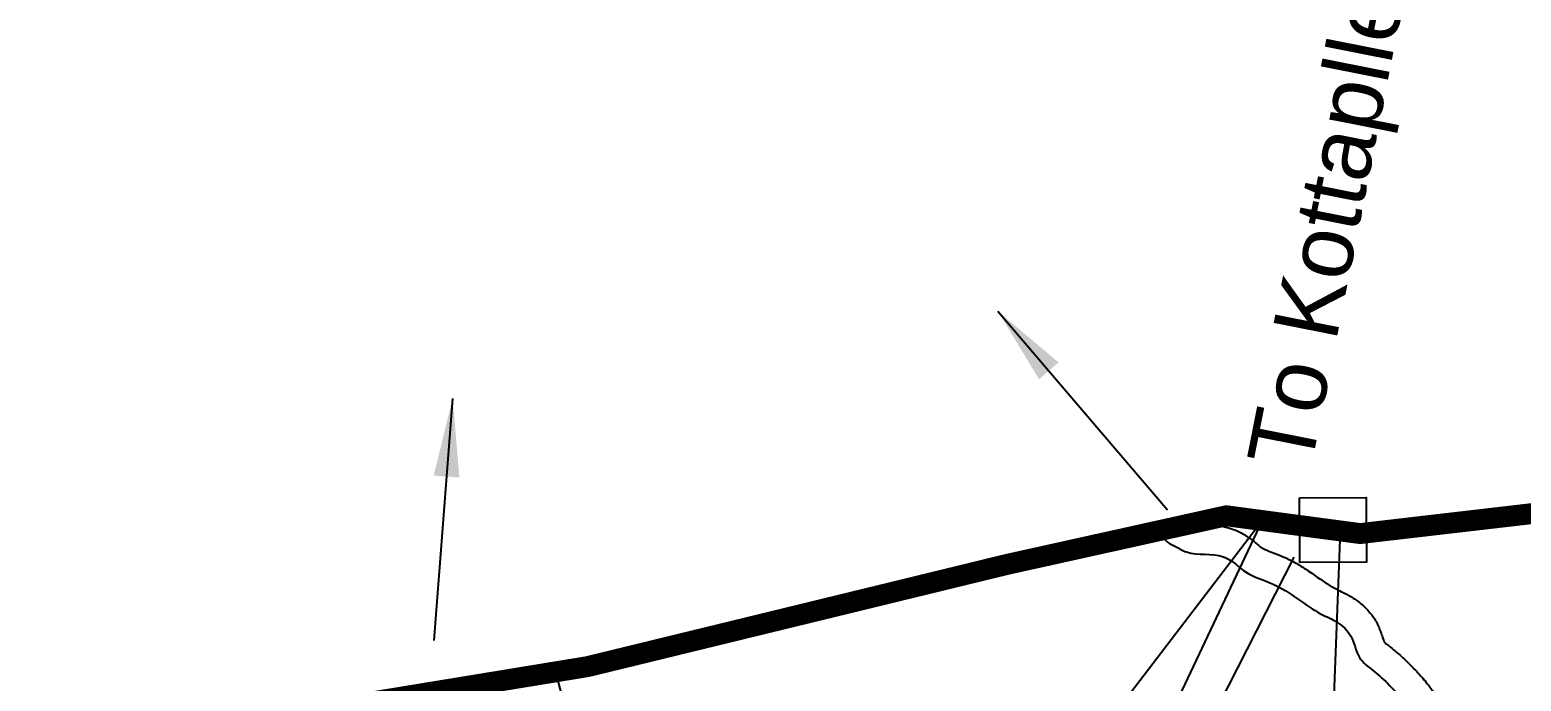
# Model space of a CAD drawing. Header units: feet. Extents: x 746667 to 763555, y 1616206 to 1623008.
# Drawn here: x 756331 to 756902, y 1621918 to 1622167 of the extents above; entities that cross this region are included whole.
import ezdxf

# ---------------------------------------------------------------- set-up
doc = ezdxf.new("R2010")
doc.units = ezdxf.units.FT
doc.header["$LTSCALE"] = 15
doc.header["$MEASUREMENT"] = 0
doc.linetypes.add('HIDDEN2', pattern=[0.1875, 0.125, -0.0625])
for name, color, linetype in [('ARROWS', 5, 'Continuous'), ('CANAL1', 7, 'Continuous'), ('CSMark', 72, 'Continuous'), ('PLOT', 7, 'Continuous'), ('ROAD NAME', 255, 'Continuous'), ('TANKS-STREAM', 4, 'Continuous'), ('VILLAGE STONES', 240, 'Continuous')]:
    doc.layers.add(name, color=color, linetype=linetype)
doc.layers.add('VILLAGE BOUNDRY', color=5, linetype='HIDDEN2', lineweight=100)
doc.styles.get("Standard").update_dxf_attribs({"font": 'arial.ttf'})
doc.linetypes.add('DOTS', pattern='A,1e-06,-3,["●",Standard,S=3,R=0,X=-1.25,Y=-1.25],-3', length=6.000001)
doc.linetypes.add('FENCELINE1', pattern='A,0.25,-0.1,[133,ltypeshp.shx,S=0.1,R=0,X=-0.1,Y=0],-0.1,1', length=1.45)
doc.dimstyles.get("Standard").update_dxf_attribs({"dimtxt": 0.18, "dimasz": 30, "dimexe": 0.18, "dimexo": 0.0625, "dimgap": 0.09, "dimtad": 0, "dimtih": 1, "dimtoh": 1, "dimdec": 4, "dimzin": 0, "dimdsep": 46, "dimtxsty": 'Standard', "dimcen": 0.09, "dimadec": 0, "dimazin": 0, "dimtfac": 1, "dimtdec": 4, "dimtofl": 0, "dimtmove": 0, "dimatfit": 3, "dimfxl": 1, "dimtolj": 1, "dimtzin": 0, "dimarcsym": 0})

msp = doc.modelspace()

# ---------------------------------------------------------------- linework, layer by layer
at = {"layer": 'CANAL1', "color": 6, "linetype": 'DOTS', "ltscale": 0.2}
for points in [[(754389.2850537811, 1620835.714248551), (754539.8981013685, 1620814.306742497), (754615.6985279975, 1620812.853571912), (754801.352296242, 1620874.557285658), (755012.1953507254, 1620994.819782692), (755080.185934691, 1621041.878935838), (755237.2683995737, 1621110.621588326), (755272.9976602758, 1621117.045369749), (755445.1377137547, 1621175.23501203), (755523.0788707589, 1621201.270609858), (755560.9373087782, 1621218.676453252), (755650.3427234652, 1621234.58944003), (755711.6397638076, 1621229.586576765), (755755.5337503335, 1621235.447275913), (755814.0785065196, 1621244.078912555), (755847.9946642425, 1621248.67839097), (756085.4313110474, 1621357.244324461), (756200.0013708087, 1621419.494663776), (756477.9762190011, 1621607.431026244), (756571.2261750229, 1621694.866258414), (756728.0729553615, 1621880.911555925), (756803.1658141655, 1621979.019664151)], [(756803.1658141655, 1621979.019664151), (756766.9323780331, 1621902.384202143), (756739.1648071232, 1621856.282478554), (756710.3274150614, 1621805.57575012), (756697.9059124226, 1621791.732846122), (756622.2747455377, 1621653.699005829), (756533.056389499, 1621569.29336118), (756490.4312865586, 1621467.514529493), (756467.7891206531, 1621391.972615821), (756467.3121189006, 1621320.652345974), (756477.4594198447, 1621171.255499545), (756497.8141972962, 1621073.775345947), (756549.3361054147, 1620911.851617513), (756558.329807464, 1620859.406103987), (756555.6905731712, 1620797.290227508), (756552.1371800621, 1620707.960969817), (756507.5747166188, 1620635.258234798)]]:
    msp.add_lwpolyline(points, dxfattribs=at)
at = {"layer": 'CSMark', "linetype": 'FENCELINE1', "ltscale": 6}
msp.add_lwpolyline([(756586.2369566216, 1621659.93847165), (756679.0186503453, 1621696.891736324), (756815.3641371274, 1621964.986991073)], dxfattribs=at)
at = {"layer": 'PLOT', "lineweight": -2}
for points in [[(756833.0229767844, 1621975.046455691), (756830.3871798628, 1621905.211624035), (756768.1744926674, 1621892.587723962), (756735.7007313137, 1621785.635429888), (756669.2341182141, 1621604.231971291), (756619.822232492, 1621596.839038435), (756567.0102429882, 1621564.501012348), (756533.056389499, 1621569.29336118)], [(756532.6110818841, 1621921.074846241), (756562.5761077103, 1621805.747294338), (756569.6344028459, 1621770.941524935), (756533.056389499, 1621569.29336118), (756255.375811, 1621496.721156249), (756292.273763214, 1621176.701253301), (756201.1867194076, 1621206.480185696)]]:
    msp.add_lwpolyline(points, dxfattribs=at)
at = {"layer": 'TANKS-STREAM', "lineweight": -2}
for points, knots in [([(756777.9224595815, 1621977.47956347), (756777.939095049, 1621977.474791537), (756777.981856931, 1621977.463362732), (756778.2050704187, 1621977.417790766), (756778.4876153818, 1621977.374294661), (756779.3041534997, 1621977.305472124), (756779.8362726439, 1621977.28002207), (756781.1201146538, 1621977.242771199), (756781.8714061239, 1621977.230731039), (756783.579757246, 1621977.176239578), (756784.5373663023, 1621977.134026713), (756786.659888635, 1621976.936659673), (756787.8267813979, 1621976.781473195), (756789.5800674864, 1621976.397782488), (756790.086286814, 1621976.271435174), (756790.9803649159, 1621976.013581715), (756791.3627117107, 1621975.892925997), (756792.0515591156, 1621975.653741042), (756792.3581446114, 1621975.539604627), (756792.9497510514, 1621975.304509229), (756793.2378251809, 1621975.182658086), (756794.0795705615, 1621974.806974417), (756794.6107302565, 1621974.54311259), (756795.8731706326, 1621973.863751922), (756796.5699765844, 1621973.439253398), (756797.8883196813, 1621972.569136822), (756798.5095182342, 1621972.119141848), (756799.8604686946, 1621971.090651782), (756800.52624229, 1621970.540692563), (756801.6401218646, 1621969.627824217), (756802.0882830657, 1621969.265072205), (756802.5741406603, 1621968.89862847), (756802.6994761105, 1621968.808052307), (756802.853423473, 1621968.701513985), (756802.8978789974, 1621968.671562695), (756803.0380055741, 1621968.579477375), (756803.1535655517, 1621968.508100562), (756803.5522900409, 1621968.278499643), (756803.888191562, 1621968.105053819), (756804.7068303598, 1621967.72714678), (756805.1890830293, 1621967.522960889), (756806.5365101938, 1621966.985381098), (756807.47605584, 1621966.636478383), (756809.2957370563, 1621965.938103708), (756810.1161361731, 1621965.616633805), (756811.295269455, 1621965.115067101), (756811.6067854466, 1621964.979130019), (756812.3239876989, 1621964.655723166), (756812.7210950278, 1621964.46926301), (756813.4969636414, 1621964.091534651), (756813.8779123137, 1621963.899293043), (756815.0005290877, 1621963.314712227), (756815.721946044, 1621962.914566296), (756817.812274506, 1621961.699303647), (756819.1074340947, 1621960.869983799), (756821.9819282724, 1621958.94935769), (756823.4958936537, 1621957.872312492), (756826.3116254288, 1621955.909357648), (756827.6130058364, 1621955.023853983), (756829.2123754527, 1621954.035708749), (756829.5913062207, 1621953.809668574), (756830.2104507041, 1621953.455582324), (756830.4556060986, 1621953.319607928), (756830.8504496263, 1621953.107897565), (756830.9991876695, 1621953.029958234), (756831.323505359, 1621952.863677242), (756831.4963256207, 1621952.776771233), (756832.0465033895, 1621952.503949833), (756832.4556735203, 1621952.306108635), (756833.7047245092, 1621951.700380338), (756834.632981759, 1621951.250284937), (756836.2693715487, 1621950.367244634), (756836.9096103078, 1621950.003543826), (756838.8185920215, 1621948.821129329), (756840.06931813, 1621947.933303668), (756842.52061178, 1621945.839822546), (756843.7232760887, 1621944.632663621), (756845.2029656842, 1621942.745212829), (756845.5611102085, 1621942.251862504), (756846.1375293765, 1621941.383657112), (756846.3636460039, 1621941.021906951), (756846.7937191159, 1621940.286071406), (756847.0005280764, 1621939.906909522), (756847.3733597095, 1621939.176029758), (756847.5422190462, 1621938.820556236), (756848.0050420457, 1621937.789590937), (756848.2556683787, 1621937.149914003), (756848.7782643188, 1621935.717917798), (756849.0104799117, 1621934.986042401), (756849.3948919098, 1621933.779272142), (756849.5471811187, 1621933.30421785), (756849.734735195, 1621932.773597371), (756849.7917953184, 1621932.626387548), (756849.8309272367, 1621932.532469355)], [14.37121891785771, 14.37121891785771, 14.37121891785771, 14.37121891785771, 15.39657466395877, 15.39657466395877, 17.57322149186795, 17.57322149186795, 19.74986831977713, 19.74986831977713, 21.92651514768631, 21.92651514768631, 24.10316197559548, 24.10316197559548, 26.27980880350466, 26.27980880350466, 27.12928681242152, 27.12928681242152, 27.74647357944151, 27.74647357944151, 28.22775046300457, 28.22775046300457, 28.70902734656763, 28.70902734656763, 29.67158111369375, 29.67158111369375, 31.12087520207395, 31.12087520207395, 32.63404547407364, 32.63404547407364, 34.82270295521848, 34.82270295521848, 37.01136043636333, 37.01136043636333, 37.94321066675235, 37.94321066675235, 38.37869068279293, 38.37869068279293, 39.46237246071589, 39.46237246071589, 41.62973601656182, 41.62973601656182, 43.79709957240775, 43.79709957240775, 46.93296213882498, 46.93296213882498, 49.17218400563907, 49.17218400563907, 49.95346718656248, 49.95346718656248, 50.93667852738535, 50.93667852738535, 51.91988986820821, 51.91988986820821, 53.88631254985393, 53.88631254985393, 57.81915791314539, 57.81915791314539, 63.17545826007259, 63.17545826007259, 68.53175860699979, 68.53175860699979, 70.24939377201186, 70.24939377201186, 71.40694956097019, 71.40694956097019, 72.1444056611327, 72.1444056611327, 72.8818617612952, 72.8818617612952, 74.35677396162019, 74.35677396162019, 76.98075277180826, 76.98075277180826, 78.51898852254739, 78.51898852254739, 81.39368219118506, 81.39368219118506, 84.26837585982274, 84.26837585982274, 85.22234322301945, 85.22234322301945, 85.86866688659255, 85.86866688659255, 86.49746830614804, 86.49746830614804, 87.12626972570352, 87.12626972570352, 88.38387256481451, 88.38387256481451, 90.20839517506451, 90.20839517506451, 92.03291778531451, 92.03291778531451, 93.12543114962772, 93.12543114962772, 93.12543114962772, 93.12543114962772]), ([(756849.8309272368, 1621932.532469356), (756849.8844879875, 1621932.476164499), (756849.9652518447, 1621932.395478768), (756850.3002143943, 1621932.083755421), (756850.6482897276, 1621931.786443807), (756851.5603781128, 1621931.052665442), (756852.1234038682, 1621930.616336094), (756853.0689029674, 1621929.861431767), (756853.3658814719, 1621929.620852294), (756853.9508627161, 1621929.140004031), (756854.2406946348, 1621928.898282357), (756855.1024643965, 1621928.169229328), (756855.6666713847, 1621927.678007652), (756857.3305216818, 1621926.188936089), (756858.4012875535, 1621925.175700669), (756860.1004027862, 1621923.486238879), (756860.745193372, 1621922.823911797), (756861.9969503572, 1621921.506349195), (756862.6049359168, 1621920.850308685), (756863.7963108127, 1621919.543476373), (756864.4281805384, 1621918.83997579), (756865.6335367239, 1621917.42560523), (756866.201592232, 1621916.731589736), (756867.0188749508, 1621915.658215957), (756867.2628225966, 1621915.327607794), (756867.7339066681, 1621914.669500845), (756867.9626715094, 1621914.339903752), (756868.6296640761, 1621913.35075972), (756869.0485674263, 1621912.690902493), (756870.237321053, 1621910.71882055), (756870.9392357634, 1621909.414684178), (756872.5441053724, 1621906.2024217), (756873.366692212, 1621904.328837305), (756874.5095758965, 1621901.647939089), (756874.874351557, 1621900.777201666), (756875.4796982363, 1621899.341097701), (756875.7237707361, 1621898.764532709), (756876.1394797903, 1621897.796670971), (756876.3111712186, 1621897.40082859), (756876.6463442025, 1621896.642609152), (756876.8109309429, 1621896.27781035), (756877.2964443124, 1621895.232793284), (756877.6098024409, 1621894.602000172), (756878.2049420306, 1621893.509132777), (756878.4867473443, 1621893.047803084), (756878.9854575074, 1621892.321706203), (756879.201449714, 1621892.058236454), (756879.5218121281, 1621891.715052105), (756879.6232951058, 1621891.635619004), (756879.6862847814, 1621891.590496078), (756879.6941429346, 1621891.586235649), (756879.6943752252, 1621891.586104489)], [97.30215685052956, 97.30215685052956, 97.30215685052956, 97.30215685052956, 98.3276371933011, 98.3276371933011, 100.4597557961113, 100.4597557961113, 102.5918743989216, 102.5918743989216, 103.5631660068547, 103.5631660068547, 104.5344576147878, 104.5344576147878, 106.477040830654, 106.477040830654, 110.3622072623864, 110.3622072623864, 112.8298868113225, 112.8298868113225, 115.2975663602586, 115.2975663602586, 117.7652459091947, 117.7652459091947, 119.8616691556378, 119.8616691556378, 120.771428229757, 120.771428229757, 121.6811873038763, 121.6811873038763, 123.5007054521148, 123.5007054521148, 127.1397417485918, 127.1397417485918, 132.6482200492119, 132.6482200492119, 135.3906594773429, 135.3906594773429, 137.2852100100916, 137.2852100100916, 138.628921414755, 138.628921414755, 139.9726328194184, 139.9726328194184, 142.6600556287451, 142.6600556287451, 145.3474784380718, 145.3474784380718, 148.0349012473986, 148.0349012473986, 150.7223240567253, 150.7223240567253, 151.9828164799717, 151.9828164799717, 151.9828164799717, 151.9828164799717])]:
    msp.add_open_spline(points, degree=3, knots=knots, dxfattribs=at)
msp.add_spline([(756763.8051106483, 1621975.16047484), (756766.9377812863, 1621970.763437126), (756769.9654170123, 1621969.074039753), (756774.1276433964, 1621967.010623179), (756788.3013442511, 1621965.166261956), (756791.7073674785, 1621963.289266615), (756796.8198146463, 1621959.341431575), (756807.4128770805, 1621954.655270255), (756825.7716369012, 1621943.198357814), (756831.7050783235, 1621940.129039863), (756837.1317292863, 1621934.739926175), (756840.3677108677, 1621926.634340725), (756845.8620114259, 1621921.366533615), (756851.9235716214, 1621915.911732915), (756854.9558166353, 1621912.712508742), (756857.9891694052, 1621909.135831764), (756865.8912131524, 1621893.442647943), (756874.2650423807, 1621881.864243471), (756881.5717779304, 1621878.464756168), (756885.9057707186, 1621873.271075596), (756889.3441186167, 1621868.818504886), (756891.1598145813, 1621859.302980477), (756891.3231516719, 1621854.542962961), (756892.976862528, 1621849.341147024), (756898.1230424693, 1621826.327090933), (756901.1263578495, 1621818.005284139), (756903.9907066314, 1621806.410206185), (756905.5050002285, 1621798.083888769), (756906.416904011, 1621791.987247788), (756911.0933436181, 1621772.066754521), (756912.3370997148, 1621755.870273951), (756908.2155287344, 1621740.088589655), (756905.2640019871, 1621731.302447126), (756907.2254599085, 1621722.828713237), (756906.3568180917, 1621714.643948358), (756903.9910072488, 1621709.132430305), (756901.6301534788, 1621701.984510229), (756900.9009645641, 1621696.924246936), (756901.8146709406, 1621690.232543347), (756906.0302845628, 1621674.969379952), (756908.1307446766, 1621669.768933448), (756909.9446380958, 1621660.848455528), (756909.672041396, 1621652.516725173), (756906.7097347757, 1621647.300942277), (756906.130327926, 1621641.943606736), (756907.1807833377, 1621639.268990585), (756908.2316893612, 1621636.44562087), (756906.9162982381, 1621628.259502675), (756902.9152530434, 1621621.850437043), (756908.9312150163, 1621604.0796733), (756912.2255679087, 1621597.990249355), (756915.0714402354, 1621592.494518799), (756918.0707354095, 1621585.511607008), (756921.3786433764, 1621574.959221677), (756923.2040118293, 1621565.651151769), (756925.7741329286, 1621552.86504639), (756924.9036885179, 1621545.275344118), (756924.1744996032, 1621540.215080825), (756926.8809190278, 1621531.594848683), (756931.5528521742, 1621513.162003875), (756933.4282827998, 1621496.399560152)], degree=3, dxfattribs=at)
at = {"layer": 'VILLAGE BOUNDRY', "lineweight": -2, "ltscale": 25, "const_width": 8}
msp.add_lwpolyline([(754236.436934052, 1621720.859139293), (754409.9228256883, 1621691.475549123), (754556.3843288621, 1621680.668831637), (754793.3622588421, 1621647.640750432), (755204.7603735666, 1621667.417022), (755372.725027345, 1621694.897266485), (755518.3571369684, 1621701.759492484), (755682.4825009421, 1621690.575620085), (755692.2734572098, 1621722.057690859), (755834.4530891292, 1621685.836863318), (755968.8248491978, 1621801.936298949), (756287.4874064792, 1621880.893983806), (756544.8705770641, 1621923.084432172), (756705.5151553842, 1621962.239528922), (756789.4493973212, 1621980.844960953), (756840.6767940552, 1621974.027932534), (756978.5609413234, 1621990.065822508), (757060.6018401209, 1622013.335823784), (757102.9489721784, 1622022.710333254), (757118.57983202, 1622042.290337367), (757311.1123531684, 1622022.423437409), (757411.1970226826, 1622025.68203132), (757729.3814361104, 1622077.304945511)], dxfattribs=at)
at = {"layer": 'VILLAGE STONES', "lineweight": -2}
msp.add_lwpolyline([(756817.4815400132, 1621987.719126487), (756843.0078415797, 1621987.796452067), (756843.0828430002, 1621963.037389359), (756817.5565414337, 1621962.960063779)], close=True, dxfattribs=at)

# ---------------------------------------------------------------- texts
at = {"layer": 'ROAD NAME', "lineweight": -2}
msp.add_text('To Kottaplle 1/2 Mile', height=24.85531279489592, rotation=78.80708466719088, dxfattribs=at).set_placement((756821.6369949123, 1621997.886371081))

# ---------------------------------------------------------------- leaders
at = {"layer": 'ARROWS', "lineweight": -2}
for points in [[(756701.9651177903, 1622059.158745199), (756766.9018442059, 1621983.179811378)], [(756493.2005902656, 1622025.783626803), (756486.0269086265, 1621933.135011509)]]:
    msp.add_leader(points, dimstyle='Standard', override={"dimgap": 0.09, "dimtad": 0}, dxfattribs=at)

doc.saveas('drawing.dxf')
